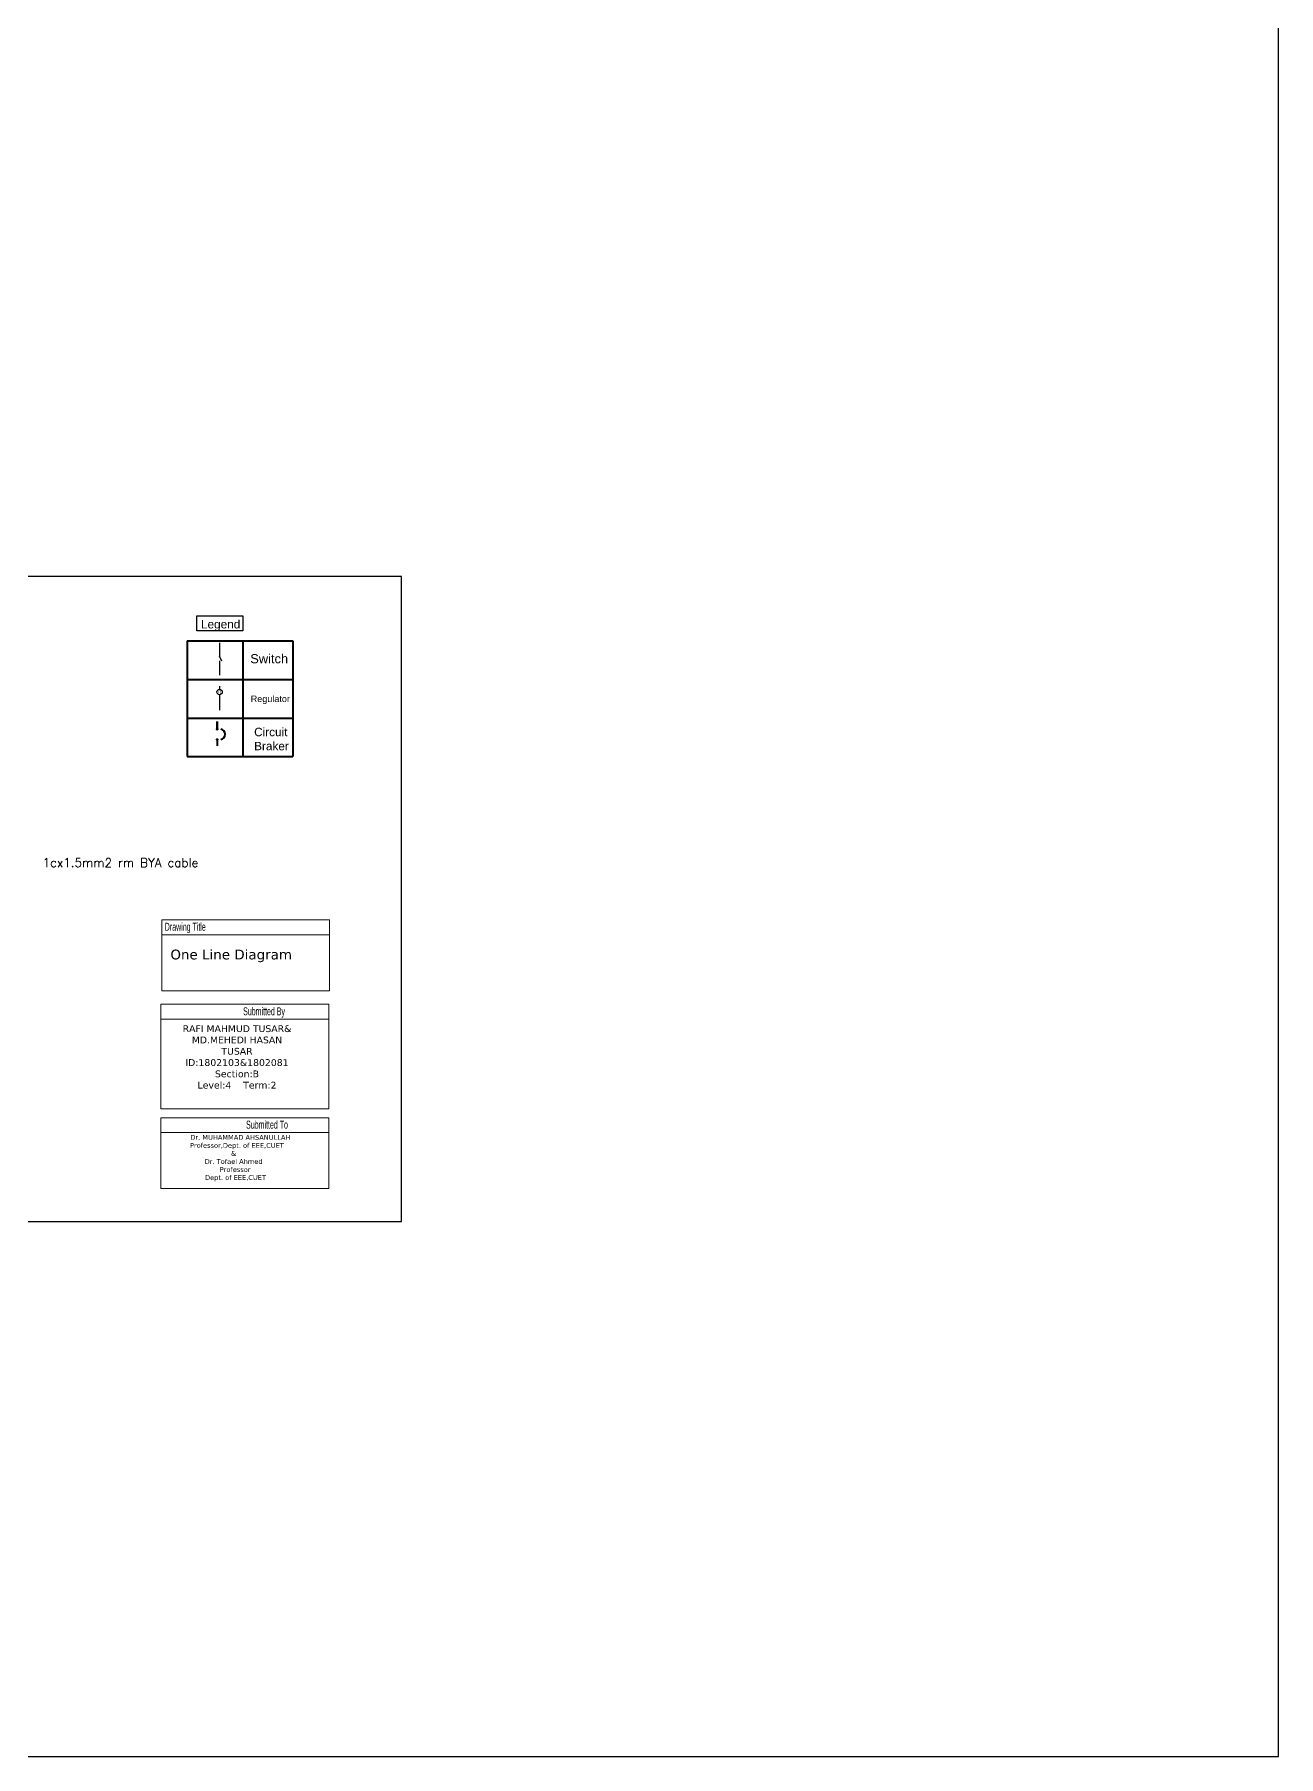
# Model space of a CAD drawing. Header units: inches. Extents: x 1052 to 8538, y 819 to 5894.
# Drawn here: x 6707 to 8538, y 819 to 3355 of the extents above; entities that cross this region are included whole.
import ezdxf
from ezdxf.enums import TextEntityAlignment as Align

# ---------------------------------------------------------------- set-up
doc = ezdxf.new("R2010")
doc.units = ezdxf.units.IN
doc.header["$LTSCALE"] = 50
doc.header["$MEASUREMENT"] = 0
doc.layers.add('Diamention', color=252, linetype='Continuous', lineweight=0)
for name, color, linetype in [('Layer1', 50, 'Continuous'), ('Layer2', 210, 'Continuous'), ('text', 129, 'Continuous')]:
    doc.layers.add(name, color=color, linetype=linetype)
doc.styles.add('ROMANS', font='romans.shx')
doc.styles.get("Standard").update_dxf_attribs({"font": 'arial.ttf'})
doc.styles.add('TITLE1', font='sanss___.ttf')

msp = doc.modelspace()

# ---------------------------------------------------------------- linework, layer by layer
for p, q in [((8538.1, 819.4), (8538.1, 5884.7)), ((7247.3, 2557.1), (5307.3, 2557.1)), ((7247.3, 1607.3), (7247.3, 2557.1)), ((5307.3, 1607.3), (7247.3, 1607.3)), ((1051.5, 819.4), (8538.1, 819.4))]:
    msp.add_line(p, q)
at = {"ltscale": 5}
for p, q in [((6979.8, 2459.1), (6979.8, 2439.8)), ((6983, 2432.1), (6979.8, 2439.8)), ((6979.7, 2432.5), (6979.7, 2411.4)), ((6979.8, 2395.6), (6979.8, 2390.8)), ((6979.8, 2382.8), (6979.8, 2360))]:
    msp.add_line(p, q, dxfattribs=at)
at = {"lineweight": 40}
msp.add_line((6976.1, 2316.2), (6976.1, 2307.5), dxfattribs=at)
msp.add_lwpolyline([(6946.5, 2499), (7013.9, 2499), (7013.9, 2476.7), (6946.5, 2476.7)], close=True)
msp.add_circle((6979.8, 2386.8), 4)
for centre in [(6976.1, 2332), (6976.1, 2316.9)]:
    msp.add_circle(centre, 0.68, dxfattribs=at)
msp.add_arc((6980.2, 2324.5), 7.69, 279.1227, 80.8135, dxfattribs=at)
at = {"layer": 'Diamention', "color": 7, "ltscale": 0.1}
for points in [[(7141.4, 2051.2), (6894.6, 2051.2), (6894.6, 1947), (7141.4, 1947)], [(7140.6, 1927), (6893.5, 1927), (6893.5, 1773.1), (7140.6, 1773.1)], [(7140.3, 1759.8), (6893.5, 1759.8), (6893.5, 1655.7), (7140.3, 1655.7)]]:
    msp.add_lwpolyline(points, close=True, dxfattribs=at)
at = {"layer": 'Diamention', "color": 7, "ltscale": 0.1, "flags": 128}
for points in [[(6894.6, 2029.4), (7141.4, 2029.4)], [(6893.5, 1905.2), (7140.6, 1905.2)], [(6893.5, 1738), (7140.3, 1738)]]:
    msp.add_lwpolyline(points, dxfattribs=at)
at = {"layer": 'Layer1', "color": 7, "lineweight": 40}
for p, q in [((6932, 2462.1), (7087.5, 2462.1)), ((6932, 2462.1), (6932, 2291.7)), ((7013.9, 2462.1), (7013.9, 2291.7)), ((7087.5, 2462.1), (7087.5, 2291.7)), ((6932, 2405.3), (7087.5, 2405.3)), ((6932, 2348.5), (7087.5, 2348.5)), ((6976.1, 2343.4), (6976.1, 2332.7)), ((6932, 2291.7), (7087.5, 2291.7))]:
    msp.add_line(p, q, dxfattribs=at)
at = {"layer": 'Layer1', "color": 7, "lineweight": 40, "true_color": 0xffffff}
msp.add_line((6976.1, 2332), (6976.1, 2343.4), dxfattribs=at)

# ---------------------------------------------------------------- texts
at = {"ltscale": 5}
msp.add_text('R', height=4, dxfattribs=at).set_placement((6978, 2384.9))
at = {"lineweight": 40, "attachment_point": 1}
for s, width, insert, char_height in [('Legend', 71.56, (6952.4, 2492.8), 12.41), ('Switch', 29.757, (7024.9, 2442.6), 13.54), ('Regulator', 58.912, (7025.6, 2381.5), 9.52), ('Circuit Braker', 29.757, (7030.6, 2334.1), 12.405)]:
    msp.add_mtext_dynamic_manual_height_columns(s, width=width, gutter_width=14.6, heights=[0], dxfattribs=dict(at, insert=insert, char_height=char_height))
at = {"layer": 'Layer2', "style": 'ROMANS'}
msp.add_text('1cx1.5mm2 rm BYA cable', height=12.876, dxfattribs=at).set_placement((6719.4, 2135.5), align=Align.MIDDLE_LEFT)
at = {"layer": 'text', "color": 7, "linetype": 'Continuous', "style": 'TITLE1', "width": 0.50365}
for s, p in [('Drawing Title', (6899.1, 2035.3)), ('                                       Submitted By', (6902.3, 1910.8)), ('                                          Submitted To', (6898, 1743.9))]:
    msp.add_text(s, height=11.782, rotation=359.9907, dxfattribs=at).set_placement(p)
at = {"layer": 'text', "color": 7, "rotation": 359.9907}
for s, insert, char_height, width, attachment_point in [('{\\fVerdana|b0|i0|c0|p34;One Line Diagram }', (6907.4, 2007.5), 14.416, 265.101, 1), ('{\\fVerdana|b0|i0|c0|p34;\\H1.083x;RAFI MAHMUD TUSAR&\\PMD.MEHEDI HASAN TUSAR\\PID:1802103&1802081\\PSection:B\\PLevel:4    Term:2}', (7005.4, 1896.1), 9.217, 162.297, 2), ('{\\fVerdana|b0|i0|c0|p34;^IDr. MUHAMMAD AHSANULLAH \\P         Professor,Dept. of EEE,CUET\\P^I^I^I &\\P                Dr. Tofael Ahmed\\P^I              Professor\\P^I       Dept. of EEE,CUET}', (6908.3, 1734.6), 7.097, 215.466, 1)]:
    msp.add_mtext(s, dxfattribs=dict(at, insert=insert, char_height=char_height, width=width, attachment_point=attachment_point))

doc.saveas('drawing.dxf')
